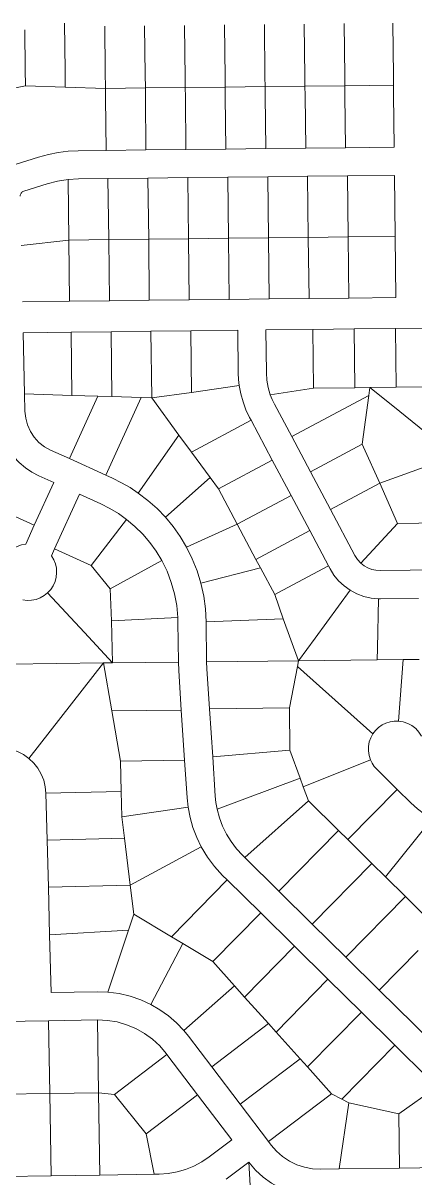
# Model space of a CAD drawing. Header units: feet. Extents: x 865220 to 2841409, y -2240498 to 948907.
# Drawn here: x 2830961 to 2831796, y 946157 to 948615 of the extents above; entities that cross this region are included whole.
import ezdxf

# ---------------------------------------------------------------- set-up
doc = ezdxf.new("R2010")
doc.units = ezdxf.units.FT
doc.header["$LTSCALE"] = 0.015
doc.header["$MEASUREMENT"] = 0
doc.layers.add('Dakota County Parcels', color=7, linetype='Continuous')

msp = doc.modelspace()

# ---------------------------------------------------------------- linework, layer by layer
at = {"layer": 'Dakota County Parcels', "lineweight": 5}
for p, q in [((2830934.4, 948474.9), (2830966.4, 948481.1)), ((2830966.4, 948481.1), (2831051.4, 948478.5)), ((2831051.4, 948478.5), (2831136.8, 948475.8)), ((2831306.7, 948477.7), (2831391.7, 948478.7)), ((2831391.7, 948478.7), (2831476.7, 948479.6)), ((2831476.7, 948479.6), (2831561.7, 948480.6)), ((2831561.7, 948480.6), (2831646.7, 948481.5)), ((2831646.7, 948481.5), (2831750.1, 948482.7)), ((2831221.8, 948476.8), (2831136.8, 948475.8)), ((2831221.8, 948476.8), (2831306.7, 948477.7)), ((2831079.1, 948343.2), (2831138.3, 948343.9)), ((2831138.3, 948343.9), (2831223.2, 948344.8)), ((2831223.2, 948344.8), (2831308.2, 948345.8)), ((2831308.2, 948345.8), (2831393.2, 948346.7)), ((2831393.2, 948346.7), (2831478.2, 948347.7)), ((2831478.2, 948347.7), (2831563.2, 948348.6)), ((2831563.2, 948348.6), (2831648.2, 948349.6)), ((2831648.2, 948349.6), (2831751.6, 948350.7)), ((2830944.8, 948314), (2830994.6, 948329.7)), ((2831079.7, 948283.2), (2831057.4, 948281.9)), ((2831058.9, 948153), (2831057.4, 948281.9)), ((2831079.7, 948283.2), (2831142.3, 948283.9)), ((2831142.3, 948283.9), (2831227.3, 948284.9)), ((2831143.9, 948153.9), (2831142.3, 948283.9)), ((2831227.3, 948284.9), (2831312.3, 948285.8)), ((2831228.9, 948154.9), (2831227.3, 948284.9)), ((2831312.3, 948285.8), (2831397.3, 948286.8)), ((2831313.8, 948155.8), (2831312.3, 948285.8)), ((2831397.3, 948286.8), (2831482.3, 948287.7)), ((2831398.8, 948156.8), (2831397.3, 948286.8)), ((2831482.3, 948287.7), (2831567.3, 948288.7)), ((2831483.8, 948157.7), (2831482.3, 948287.7)), ((2831567.3, 948288.7), (2831652.3, 948289.6)), ((2831568.8, 948158.7), (2831567.3, 948288.7)), ((2831652.3, 948289.6), (2831752.2, 948290.7)), ((2831653.8, 948159.6), (2831652.3, 948289.6)), ((2831752.2, 948290.7), (2831753.8, 948160.8)), ((2830962.8, 948256.8), (2831012.6, 948272.5)), ((2831568.8, 948158.7), (2831653.8, 948159.6)), ((2831653.8, 948159.6), (2831753.8, 948160.8)), ((2831655.2, 948029.7), (2831653.8, 948159.6)), ((2831755.2, 948030.8), (2831753.8, 948160.8)), ((2830957.7, 948141.2), (2831058.9, 948153)), ((2831058.9, 948153), (2831143.9, 948153.9)), ((2831060.3, 948023), (2831058.9, 948153)), ((2831143.9, 948153.9), (2831228.9, 948154.9)), ((2831145.3, 948023.9), (2831143.9, 948153.9)), ((2831228.9, 948154.9), (2831313.8, 948155.8)), ((2831230.3, 948024.9), (2831228.9, 948154.9)), ((2831313.8, 948155.8), (2831398.8, 948156.8)), ((2831315.3, 948025.8), (2831313.8, 948155.8)), ((2831398.8, 948156.8), (2831483.8, 948157.7)), ((2831400.3, 948026.8), (2831398.8, 948156.8)), ((2831483.8, 948157.7), (2831568.8, 948158.7)), ((2831485.3, 948027.8), (2831483.8, 948157.7)), ((2831570.3, 948028.7), (2831568.8, 948158.7)), ((2830960.3, 948021.9), (2831060.3, 948023)), ((2831060.3, 948023), (2831145.3, 948023.9)), ((2831145.3, 948023.9), (2831230.3, 948024.9)), ((2831230.3, 948024.9), (2831315.3, 948025.8)), ((2831315.3, 948025.8), (2831400.3, 948026.8)), ((2831400.3, 948026.8), (2831485.3, 948027.8)), ((2831485.3, 948027.8), (2831570.3, 948028.7)), ((2831570.3, 948028.7), (2831655.2, 948029.7)), ((2831655.2, 948029.7), (2831755.2, 948030.8)), ((2831478.7, 947961.7), (2831578.7, 947962.8)), ((2831578.7, 947962.8), (2831666.7, 947963.8)), ((2831580.1, 947837.8), (2831578.7, 947962.8)), ((2831666.7, 947963.8), (2831754.7, 947964.8)), ((2831668.1, 947838.8), (2831666.7, 947963.8)), ((2831754.7, 947964.8), (2831842.7, 947965.8)), ((2831756.1, 947839.8), (2831754.7, 947964.8)), ((2831063.8, 947957), (2830961.8, 947955.9)), ((2830964.7, 947825.9), (2830961.8, 947955.9)), ((2831063.8, 947957), (2831148.8, 947958)), ((2831065.3, 947822.6), (2831063.8, 947957)), ((2831148.8, 947958), (2831233.8, 947958.9)), ((2831150.3, 947819.8), (2831148.8, 947958)), ((2831233.8, 947958.9), (2831318.7, 947959.9)), ((2831235.4, 947817), (2831233.8, 947958.9)), ((2831318.7, 947959.9), (2831418.7, 947961)), ((2831320.2, 947828.9), (2831318.7, 947959.9)), ((2831419.8, 947869.6), (2831418.7, 947961)), ((2831479.7, 947870.3), (2831478.7, 947961.7)), ((2831320.2, 947828.9), (2831421.8, 947843.3)), ((2831700, 947839.2), (2831756.1, 947839.8)), ((2831756.1, 947839.8), (2831844.1, 947840.8)), ((2830964.7, 947825.9), (2831065.3, 947822.6)), ((2830965.5, 947788.8), (2830964.7, 947825.9)), ((2831060.1, 947687.9), (2831120.6, 947820.8)), ((2831065.3, 947822.6), (2831120.6, 947820.8)), ((2831120.6, 947820.8), (2831150.3, 947819.8)), ((2831137.5, 947652.7), (2831212.6, 947817.7)), ((2831150.3, 947819.8), (2831212.6, 947817.7)), ((2831212.6, 947817.7), (2831235.4, 947817)), ((2831235.4, 947817), (2831320.2, 947828.9)), ((2831235.4, 947817), (2831293.4, 947738)), ((2831487.9, 947824), (2831580.1, 947837.8)), ((2831533.4, 947735), (2831697.7, 947822.5)), ((2831580.1, 947837.8), (2831668.1, 947838.8)), ((2831668.1, 947838.8), (2831700, 947839.2)), ((2831683.6, 947718.7), (2831697.7, 947822.5)), ((2831697.7, 947822.5), (2831700, 947839.2)), ((2831496.7, 947803.8), (2831533.4, 947735)), ((2831319.9, 947701.9), (2831447, 947769.5)), ((2831443.8, 947775.7), (2831447, 947769.5)), ((2831447, 947769.5), (2831492.1, 947684.7)), ((2831206.8, 947614.7), (2831293.4, 947738)), ((2831293.4, 947738), (2831319.9, 947701.9)), ((2831533.4, 947735), (2831573.3, 947660)), ((2831573.3, 947660), (2831683.6, 947718.7)), ((2831019.9, 947706.2), (2831060.1, 947687.9)), ((2831319.9, 947701.9), (2831359.6, 947647.9)), ((2831060.1, 947687.9), (2831137.5, 947652.7)), ((2831377.4, 947623.7), (2831492.1, 947684.7)), ((2831492.1, 947684.7), (2831532.1, 947609.7)), ((2831720.8, 947635.4), (2831833.2, 947676.3)), ((2830995.1, 947651.6), (2831026.8, 947637.1)), ((2831137.5, 947652.7), (2831152, 947646.1)), ((2831264.8, 947563.2), (2831359.6, 947647.9)), ((2831359.6, 947647.9), (2831377.4, 947623.7)), ((2831573.3, 947660), (2831616, 947579.6)), ((2830985.4, 947546.1), (2831026.8, 947637.1)), ((2831377.4, 947623.7), (2831417.3, 947548.7)), ((2831616, 947579.6), (2831720.8, 947635.4)), ((2831720.8, 947635.4), (2831758.8, 947550.1)), ((2830985.4, 947546.1), (2830833.1, 947615.4)), ((2831081.4, 947612.3), (2831028.7, 947496.3)), ((2831127.2, 947591.5), (2831081.4, 947612.3)), ((2831417.3, 947548.7), (2831532.1, 947609.7)), ((2831532.1, 947609.7), (2831572, 947534.7)), ((2831616, 947579.6), (2831668.2, 947481.5)), ((2830967.2, 947506), (2830985.4, 947546.1)), ((2831106.7, 947460.8), (2831181.9, 947558.6)), ((2831309.5, 947499.8), (2831417.3, 947548.7)), ((2831417.3, 947548.7), (2831457.2, 947473.6)), ((2831680.3, 947465.8), (2831758.8, 947550.1)), ((2831758.8, 947550.1), (2831853.8, 947551.2)), ((2831457.2, 947473.6), (2831572, 947534.7)), ((2831572, 947534.7), (2831611.9, 947459.7)), ((2831021.8, 947481.2), (2831028.7, 947496.3)), ((2831106.7, 947460.8), (2831028.7, 947496.3)), ((2831147.2, 947411), (2831256.9, 947471)), ((2831457.2, 947473.6), (2831466.7, 947455.8)), ((2831147.2, 947411), (2831106.7, 947460.8)), ((2831340.2, 947422.7), (2831466.7, 947455.8)), ((2831466.7, 947455.8), (2831497.2, 947398.6)), ((2831611.9, 947459.7), (2831615.3, 947453.3)), ((2831721.9, 947449.7), (2831853.9, 947451.2)), ((2831092.1, 947318.1), (2831013.8, 947402.3)), ((2831149.4, 947343.1), (2831147.2, 947411)), ((2831497.2, 947398.6), (2831515.6, 947347.2)), ((2831718.5, 947389.8), (2831722.5, 947389.7)), ((2831722.5, 947389.7), (2831803.5, 947390.6)), ((2831149.4, 947343.1), (2831290.9, 947349.8)), ((2831291.2, 947339.8), (2831290.9, 947349.8)), ((2831152.2, 947253.3), (2831149.4, 947343.1)), ((2831291.2, 947339.8), (2831292.2, 947254.9)), ((2831351.2, 947340.5), (2831515.6, 947347.2)), ((2831351.2, 947340.5), (2831352.2, 947255.6)), ((2831515.6, 947347.2), (2831547.7, 947257.8)), ((2831152.2, 947253.3), (2831092.1, 947318.1)), ((2830932.3, 947250.8), (2831132.8, 947253.1)), ((2830974, 947050.2), (2831132.8, 947253.1)), ((2831132.8, 947253.1), (2831152.2, 947253.3)), ((2831132.8, 947253.1), (2831132.8, 947253.1)), ((2831150.4, 947151.3), (2831132.8, 947253.1)), ((2831152.2, 947253.3), (2831292.2, 947254.9)), ((2831292.9, 947236.8), (2831292.2, 947254.9)), ((2831352.2, 947255.6), (2831547.7, 947257.8)), ((2831352.8, 947240.7), (2831352.2, 947255.6)), ((2831545.5, 947246), (2831547.7, 947257.8)), ((2831547.7, 947257.8), (2831715.6, 947259.7)), ((2831715.6, 947259.7), (2831771, 947260.3)), ((2831760.9, 947129.5), (2831771, 947260.3)), ((2831771, 947260.3), (2831805, 947260.7)), ((2831292.9, 947236.8), (2831298.4, 947152.9)), ((2831358.4, 947155.6), (2831352.8, 947240.7)), ((2831528.5, 947157.5), (2831545.5, 947246)), ((2831545.5, 947246), (2831706.5, 947102.7)), ((2831150.4, 947151.3), (2831298.4, 947152.9)), ((2831298.4, 947152.9), (2831305.5, 947046)), ((2831358.4, 947155.6), (2831528.5, 947157.5)), ((2831365.2, 947053.1), (2831358.4, 947155.6)), ((2831529.5, 947067.5), (2831528.5, 947157.5)), ((2831168.9, 947044.5), (2831150.4, 947151.3)), ((2831365.2, 947053.1), (2831529.5, 947067.5)), ((2831551.3, 947007.8), (2831529.5, 947067.5)), ((2831168.9, 947044.5), (2831305.5, 947046)), ((2831170.6, 946979.9), (2831168.9, 947044.5)), ((2831305.5, 947046), (2831310.8, 946966)), ((2831370.7, 946970), (2831365.2, 947053.1)), ((2831558.1, 946989.4), (2831701, 947047.2)), ((2831374.6, 946942.2), (2831551.3, 947007.8)), ((2831558.1, 946989.4), (2831551.3, 947007.8)), ((2831714.5, 947026.9), (2831758, 946984.1)), ((2831010.1, 946975.8), (2831170.6, 946979.9)), ((2831172, 946925.9), (2831170.6, 946979.9)), ((2831568.9, 946959.8), (2831558.1, 946989.4)), ((2831758, 946984.1), (2831652.7, 946877.2)), ((2831758, 946984.1), (2831787, 946955.5)), ((2831012.7, 946875.8), (2831010.1, 946975.8)), ((2831312.9, 946946.3), (2831310.8, 946966)), ((2831433.3, 946839.2), (2831568.9, 946959.8)), ((2831633, 946896.7), (2831568.9, 946959.8)), ((2831172, 946925.9), (2831312.9, 946946.3)), ((2831177.5, 946880.1), (2831172, 946925.9)), ((2831732.8, 946798.4), (2831831.6, 946920.6)), ((2831505.9, 946767.6), (2831633, 946896.7)), ((2831633, 946896.7), (2831652.7, 946877.2)), ((2831012.7, 946875.8), (2831177.5, 946880.1)), ((2831015.3, 946775.9), (2831012.7, 946875.8)), ((2831189.6, 946780.4), (2831177.5, 946880.1)), ((2831189.6, 946780.4), (2831340.8, 946861.9)), ((2831652.7, 946877.2), (2831704.2, 946826.5)), ((2831433.3, 946839.2), (2831428.4, 946844)), ((2831505.9, 946767.6), (2831433.3, 946839.2)), ((2831577.2, 946697.5), (2831704.2, 946826.5)), ((2831704.2, 946826.5), (2831732.8, 946798.4)), ((2831277.2, 946670.5), (2831396.3, 946791.4)), ((2831386.3, 946801.2), (2831396.3, 946791.4)), ((2831396.3, 946791.4), (2831467.5, 946721.3)), ((2831732.8, 946798.4), (2831775.5, 946756.3)), ((2831015.3, 946775.9), (2831189.6, 946780.4)), ((2831018, 946675), (2831015.3, 946775.9)), ((2831197.2, 946718.5), (2831189.6, 946780.4)), ((2831577.2, 946697.5), (2831505.9, 946767.6)), ((2831648.4, 946627.3), (2831775.5, 946756.3)), ((2831775.5, 946756.3), (2831821.4, 946711.1)), ((2831197.2, 946718.5), (2831185.8, 946684.4)), ((2831277.2, 946670.5), (2831197.2, 946718.5)), ((2831365.4, 946617.6), (2831467.5, 946721.3)), ((2831467.5, 946721.3), (2831539.5, 946650.4)), ((2831648.4, 946627.3), (2831577.2, 946697.5)), ((2831018, 946675), (2831185.8, 946684.4)), ((2831021.2, 946552), (2831018, 946675)), ((2831185.8, 946684.4), (2831142.1, 946552.8)), ((2831301.3, 946656.1), (2831277.2, 946670.5)), ((2831301.3, 946656.1), (2831233.7, 946526.4)), ((2831365.4, 946617.6), (2831301.3, 946656.1)), ((2831539.5, 946650.4), (2831433.1, 946542.4)), ((2831539.5, 946650.4), (2831610.7, 946580.3)), ((2831719.7, 946557.2), (2831802.4, 946641.1)), ((2831411.9, 946566), (2831365.4, 946617.6)), ((2831719.7, 946557.2), (2831648.4, 946627.3)), ((2831303.5, 946471.4), (2831411.9, 946566)), ((2831433.1, 946542.4), (2831411.9, 946566)), ((2831610.7, 946580.3), (2831500.1, 946467.9)), ((2831610.7, 946580.3), (2831682, 946510.1)), ((2831119, 946553.5), (2831021.2, 946552)), ((2831119, 946553.5), (2831142.1, 946552.8)), ((2831484.1, 946485.7), (2831433.1, 946542.4)), ((2831830.1, 946448.4), (2831719.7, 946557.2)), ((2831015.9, 946491.9), (2830915.9, 946490.4)), ((2831015.9, 946491.9), (2831120, 946493.5)), ((2831018.3, 946337), (2831015.9, 946491.9)), ((2831122.4, 946338.6), (2831120, 946493.5)), ((2831682, 946510.1), (2831567.1, 946393.5)), ((2831682, 946510.1), (2831753.2, 946439.9)), ((2831313.8, 946458.8), (2831303.5, 946471.4)), ((2831363.2, 946393.8), (2831484.1, 946485.7)), ((2831500.1, 946467.9), (2831484.1, 946485.7)), ((2831551.2, 946411.1), (2831500.1, 946467.9)), ((2831363.2, 946393.8), (2831313.8, 946458.8)), ((2831753.2, 946439.9), (2831640.2, 946325.2)), ((2831753.2, 946439.9), (2831823.5, 946370.7)), ((2831155.8, 946335.2), (2831267.7, 946420.3)), ((2831266.1, 946422.5), (2831267.7, 946420.3)), ((2831267.7, 946420.3), (2831333.1, 946334.3)), ((2831423.7, 946314.2), (2831363.2, 946393.8)), ((2831423.7, 946314.2), (2831551.2, 946411.1)), ((2831567.1, 946393.5), (2831551.2, 946411.1)), ((2831618.3, 946336.5), (2831567.1, 946393.5)), ((2831761.4, 946293.5), (2831841.9, 946350.6)), ((2830918.3, 946335.4), (2831018.3, 946337)), ((2831018.3, 946337), (2831122.4, 946338.6)), ((2831018.3, 946337), (2831021, 946162)), ((2831122.4, 946338.6), (2831155.8, 946335.2)), ((2831122.4, 946338.6), (2831125.1, 946163.6)), ((2831155.8, 946335.2), (2831223.7, 946251.2)), ((2831333.1, 946334.3), (2831223.7, 946251.2)), ((2831333.1, 946334.3), (2831405.7, 946238.7)), ((2831484.2, 946234.6), (2831618.3, 946336.5)), ((2831618.3, 946336.5), (2831640.2, 946325.2)), ((2831634.4, 946176.5), (2831655.3, 946317.4)), ((2831640.2, 946325.2), (2831655.3, 946317.4)), ((2831655.3, 946317.4), (2831761.4, 946293.5)), ((2831484.2, 946234.6), (2831423.7, 946314.2)), ((2831763.1, 946178.5), (2831761.4, 946293.5)), ((2831223.7, 946251.2), (2831240.5, 946165.4)), ((2831357.6, 946202.3), (2831405.7, 946238.7)), ((2831484.2, 946234.6), (2831489.7, 946227.3)), ((2831393.9, 946154.5), (2831441.9, 946191)), ((2831455.5, 945963.8), (2831441.9, 946191)), ((2831595.2, 946175.9), (2831634.4, 946176.5)), ((2831634.4, 946176.5), (2831763.1, 946178.5)), ((2831763.1, 946178.5), (2831904.8, 946180.7)), ((2830921, 946160.5), (2831021, 946162)), ((2831021, 946162), (2831125.1, 946163.6)), ((2831125.1, 946163.6), (2831240.5, 946165.4)), ((2831240.5, 946165.4), (2831251.5, 946165.6))]:
    msp.add_line(p, q, dxfattribs=at)
for points in [[(2831051.4, 948478.5), (2831051.1, 948513.5), (2831049.9, 948614.6)], [(2831136.8, 948475.8), (2831136.4, 948510.8), (2831135.3, 948608)], [(2831221.8, 948476.8), (2831221.5, 948504.3), (2831220.3, 948608.8)], [(2831306.7, 948477.7), (2831306.5, 948497.7), (2831305.3, 948609.7)], [(2831391.7, 948478.7), (2831391.5, 948498.7), (2831390.2, 948610.7)], [(2831476.7, 948479.6), (2831476.5, 948499.6), (2831475.2, 948611.6)], [(2831561.7, 948480.6), (2831561.5, 948500.6), (2831560.2, 948612.6)], [(2831646.7, 948481.5), (2831646.5, 948501.5), (2831645.2, 948613.5)], [(2831750.1, 948482.7), (2831749.9, 948502.7), (2831748.6, 948614.7)], [(2830966.4, 948481.1), (2830966, 948516.1), (2830965.1, 948600.6)], [(2831393.2, 948346.7), (2831392, 948458.7), (2831391.7, 948478.7)], [(2831478.2, 948347.7), (2831476.9, 948459.6), (2831476.7, 948479.6)], [(2831563.2, 948348.6), (2831561.9, 948460.6), (2831561.7, 948480.6)], [(2831648.2, 948349.6), (2831646.9, 948461.6), (2831646.7, 948481.5)], [(2831751.6, 948350.7), (2831750.3, 948462.7), (2831750.1, 948482.7)], [(2831138.3, 948343.9), (2831137, 948455.8), (2831136.8, 948475.8)], [(2831223.2, 948344.8), (2831222, 948456.8), (2831221.8, 948476.8)], [(2831308.2, 948345.8), (2831307, 948457.7), (2831306.7, 948477.7)], [(2831079.1, 948343.2), (2831057.6, 948342.2), (2831036.3, 948339.5), (2831015.3, 948335.4), (2830994.6, 948329.7)], [(2831057.4, 948281.9), (2831034.8, 948278.3), (2831012.6, 948272.5)], [(2830962.8, 948256.8), (2830961.3, 948256.1), (2830959.8, 948255.3), (2830958.6, 948254.2), (2830957.5, 948252.9), (2830956.6, 948251.5), (2830955.9, 948250), (2830955.5, 948248.3), (2830955.4, 948246.7)], [(2831419.8, 947869.6), (2831420.3, 947856.4), (2831421.8, 947843.3)], [(2831479.7, 947870.3), (2831480.8, 947854.6), (2831483.5, 947839.1), (2831487.9, 947824)], [(2831421.8, 947843.3), (2831425, 947825.7), (2831429.8, 947808.5), (2831436.1, 947791.8), (2831443.8, 947775.7)], [(2831487.9, 947824), (2831491.9, 947813.8), (2831496.7, 947803.8)], [(2831700, 947839.2), (2831748.5, 947800.2), (2831845.9, 947721.8)], [(2830965.5, 947788.8), (2830967, 947774), (2830970.8, 947759.6), (2830977, 947746), (2830985.1, 947733.6), (2830995.2, 947722.6), (2831006.9, 947713.4), (2831019.9, 947706.2)], [(2831683.6, 947718.7), (2831686.5, 947712.3), (2831720.8, 947635.4)], [(2830931.7, 947705.1), (2830941.9, 947691.7), (2830953.5, 947679.6), (2830966.3, 947668.7), (2830980.2, 947659.4), (2830995.1, 947651.6)], [(2831206.8, 947614.7), (2831189.2, 947626.3), (2831170.9, 947636.8), (2831152, 947646.1)], [(2831264.8, 947563.2), (2831246.8, 947581.8), (2831227.4, 947599), (2831206.8, 947614.7)], [(2831181.9, 947558.6), (2831164.5, 947570.9), (2831146.3, 947581.9), (2831127.2, 947591.5)], [(2831256.9, 947471), (2831244.9, 947490.9), (2831231.3, 947509.7), (2831216.2, 947527.4), (2831199.7, 947543.7), (2831181.9, 947558.6)], [(2831309.5, 947499.8), (2831296.2, 947522), (2831281.3, 947543.2), (2831264.8, 947563.2)], [(2830967.2, 947506), (2830957.9, 947504.4), (2830949.1, 947501.3), (2830940.8, 947496.9), (2830933.3, 947491.2), (2830926.7, 947484.5), (2830921.3, 947476.8)], [(2831340.2, 947422.7), (2831332.1, 947449.2), (2831321.8, 947475), (2831309.5, 947499.8)], [(2831013.8, 947402.3), (2831020.3, 947409.4), (2831025.6, 947417.4), (2831029.5, 947426.2), (2831032, 947435.5), (2831033, 947445), (2831032.4, 947454.6), (2831030.3, 947464), (2831026.7, 947472.9), (2831021.8, 947481.2)], [(2831290.9, 947349.8), (2831288.6, 947375.1), (2831284, 947400), (2831277.1, 947424.5), (2831268.1, 947448.2), (2831256.9, 947471)], [(2831668.2, 947481.5), (2831673.6, 947473.2), (2831680.3, 947465.8)], [(2831497.2, 947398.6), (2831514.8, 947408), (2831611.9, 947459.7)], [(2831615.3, 947453.3), (2831623.5, 947440), (2831633.4, 947427.9), (2831644.9, 947417.1), (2831657.6, 947408)], [(2831680.3, 947465.8), (2831687.5, 947460.1), (2831695.4, 947455.6), (2831703.9, 947452.3), (2831712.8, 947450.3), (2831721.9, 947449.7)], [(2831351.2, 947340.5), (2831349.8, 947368.1), (2831346.1, 947395.6), (2831340.2, 947422.7)], [(2830960.7, 947387.6), (2830970.2, 947386.4), (2830979.7, 947386.7), (2830989.1, 947388.5), (2830998, 947391.8), (2831006.3, 947396.4), (2831013.8, 947402.3)], [(2831547.7, 947257.8), (2831583.1, 947306.2), (2831657.6, 947408)], [(2831657.6, 947408), (2831671.8, 947400.4), (2831686.8, 947394.8), (2831702.5, 947391.2), (2831718.5, 947389.8)], [(2831715.6, 947259.7), (2831716.2, 947284.7), (2831718.5, 947389.8)], [(2831706.5, 947102.7), (2831712.1, 947109.8), (2831718.6, 947116.1), (2831726.1, 947121.3), (2831734.2, 947125.3), (2831742.9, 947128.1), (2831751.8, 947129.5), (2831760.9, 947129.5)], [(2831760.9, 947129.5), (2831770.9, 947127.9), (2831780.5, 947124.7), (2831789.5, 947119.8), (2831797.5, 947113.6), (2831804.3, 947106.1), (2831809.7, 947097.5)], [(2831701, 947047.2), (2831698.1, 947056.4), (2831696.7, 947065.9), (2831696.9, 947075.6), (2831698.6, 947085.1), (2831701.9, 947094.2), (2831706.5, 947102.7)], [(2830907.6, 947073.1), (2830921.9, 947072.5), (2830936, 947069.8), (2830949.6, 947065.1), (2830962.3, 947058.5), (2830974, 947050.2)], [(2830974, 947050.2), (2830984.2, 947040.3), (2830993, 947029.2), (2831000.1, 947016.9), (2831005.4, 947003.7), (2831008.8, 946989.9), (2831010.1, 946975.8)], [(2831714.5, 947026.9), (2831709.1, 947033), (2831704.5, 947039.8), (2831701, 947047.2)], [(2831374.6, 946942.2), (2831372.1, 946956), (2831370.7, 946970)], [(2831831.6, 946920.6), (2831815.9, 946931.1), (2831801, 946942.8), (2831787, 946955.5)], [(2831340.8, 946861.9), (2831331.1, 946882), (2831323.2, 946902.9), (2831317.1, 946924.4), (2831312.9, 946946.3)], [(2831428.4, 946844), (2831415.6, 946857.9), (2831404.2, 946873), (2831394.3, 946889.1), (2831386, 946906.1), (2831379.4, 946923.9), (2831374.6, 946942.2)], [(2831386.3, 946801.2), (2831369.2, 946819.9), (2831353.9, 946840.2), (2831340.8, 946861.9)], [(2831233.7, 946526.4), (2831211.9, 946536.4), (2831189.2, 946544.2), (2831165.9, 946549.6), (2831142.1, 946552.8)], [(2831303.5, 946471.4), (2831288, 946487.5), (2831271.2, 946502.2), (2831253, 946515.1), (2831233.7, 946526.4)], [(2831266.1, 946422.5), (2831252.4, 946438.5), (2831236.9, 946452.7), (2831219.8, 946465.1), (2831201.5, 946475.4), (2831182, 946483.5), (2831161.8, 946489.3), (2831141, 946492.6), (2831120, 946493.5)], [(2831489.7, 946227.3), (2831501.1, 946214.2), (2831514.2, 946202.7), (2831528.7, 946193.1), (2831544.3, 946185.5), (2831560.8, 946180), (2831577.9, 946176.8), (2831595.2, 946175.9)], [(2831251.5, 946165.6), (2831270.5, 946166.9), (2831289.3, 946170.2), (2831307.5, 946175.5), (2831325.1, 946182.6), (2831341.9, 946191.6), (2831357.6, 946202.3)], [(2831441.9, 946191), (2831456.3, 946174.2), (2831472.5, 946159.2), (2831490.4, 946146.2), (2831509.6, 946135.3), (2831530, 946126.8), (2831551.2, 946120.6), (2831573, 946117)]]:
    msp.add_lwpolyline(points, dxfattribs=at)

doc.saveas('drawing.dxf')
